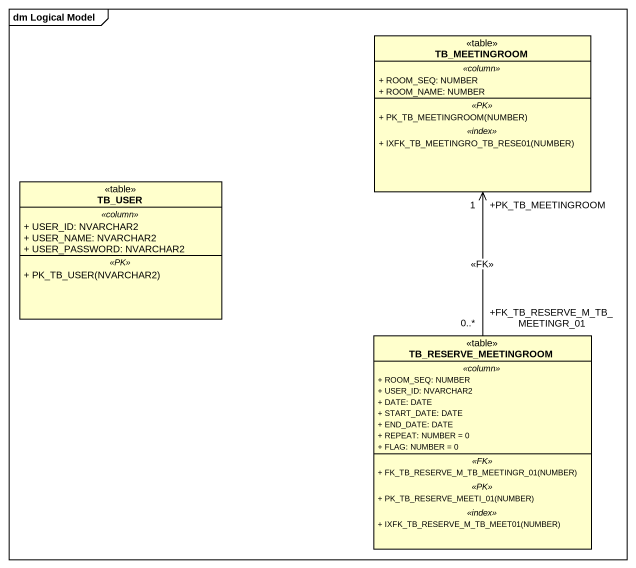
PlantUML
@startuml
mainframe dm Logical Model
hide circle
hide empty members
skinparam classAttributeIconSize 0
class TB_MEETINGROOM <<table>> {
  .. <<column>> ..
  + ROOM_SEQ: NUMBER
  + ROOM_NAME: NUMBER
  .. <<PK>> ..
  + PK_TB_MEETINGROOM(NUMBER)
  .. <<index>> ..
  + IXFK_TB_MEETINGRO_TB_RESE01(NUMBER)
}
class TB_USER <<table>> {
  .. <<column>> ..
  + USER_ID: NVARCHAR2
  + USER_NAME: NVARCHAR2
  + USER_PASSWORD: NVARCHAR2
  .. <<PK>> ..
  + PK_TB_USER(NVARCHAR2)
}
class TB_RESERVE_MEETINGROOM <<table>> {
  .. <<column>> ..
  + ROOM_SEQ: NUMBER
  + USER_ID: NVARCHAR2
  + DATE: DATE
  + START_DATE: DATE
  + END_DATE: DATE
  + REPEAT: NUMBER = 0
  + FLAG: NUMBER = 0
  .. <<FK>> ..
  + FK_TB_RESERVE_M_TB_MEETINGR_01(NUMBER)
  .. <<PK>> ..
  + PK_TB_RESERVE_MEETI_01(NUMBER)
  .. <<index>> ..
  + IXFK_TB_RESERVE_M_TB_MEET01(NUMBER)
}
TB_RESERVE_MEETINGROOM "+FK_TB_RESERVE_M_TB_MEETINGR_01\n0..*" -up-> "+PK_TB_MEETINGROOM\n1" TB_MEETINGROOM : <<FK>>
@enduml
